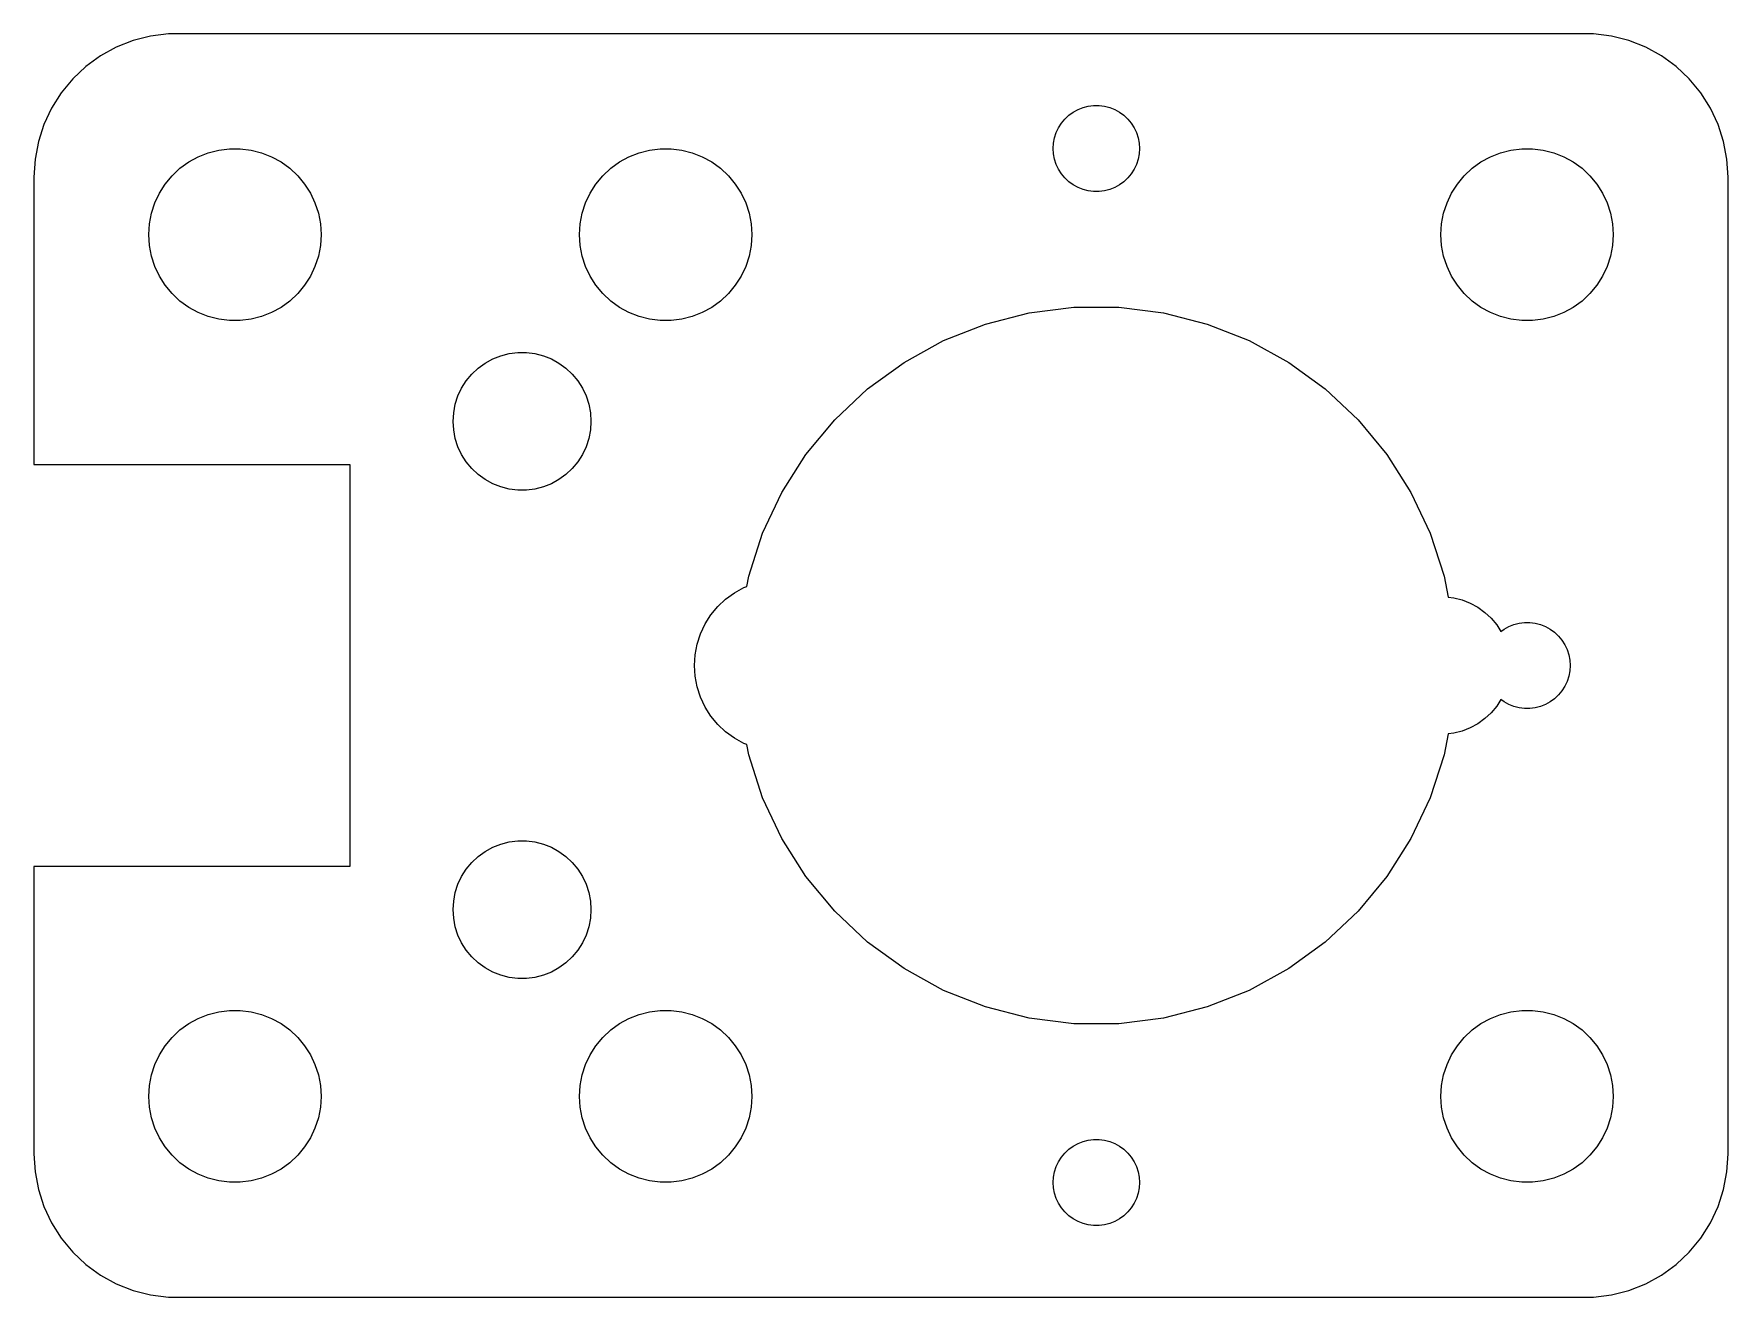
# Model space of a CAD drawing. Header units: metres. Extents: x -37 to 22, y -22 to 22.
import ezdxf

# ---------------------------------------------------------------- set-up
doc = ezdxf.new("R2010")
doc.units = ezdxf.units.M

msp = doc.modelspace()

# ---------------------------------------------------------------- linework, layer by layer
for p, q in [((-32.9369, 21.9114), (-33.5451, 21.7553)), ((-32.3139, 21.9901), (-32.9369, 21.9114)), ((17.3139, 21.9901), (-32.3139, 21.9901)), ((17.9369, 21.9114), (17.3139, 21.9901)), ((18.5451, 21.7553), (17.9369, 21.9114)), ((-34.1289, 21.5241), (-34.6791, 21.2216)), ((-33.5451, 21.7553), (-34.1289, 21.5241)), ((19.1289, 21.5241), (18.5451, 21.7553)), ((19.6791, 21.2216), (19.1289, 21.5241)), ((-35.1871, 20.8526), (-35.6448, 20.4227)), ((-34.6791, 21.2216), (-35.1871, 20.8526)), ((20.1871, 20.8526), (19.6791, 21.2216)), ((20.6448, 20.4227), (20.1871, 20.8526)), ((-35.6448, 20.4227), (-36.0451, 19.9389)), ((21.0451, 19.9389), (20.6448, 20.4227)), ((-36.0451, 19.9389), (-36.3815, 19.4088)), ((-0.463516, 19.4266), (-0.281067, 19.4734)), ((-0.281067, 19.4734), (-0.094177, 19.497)), ((-0.094177, 19.497), (0.094177, 19.497)), ((0.094177, 19.497), (0.281067, 19.4734)), ((0.281067, 19.4734), (0.463516, 19.4266)), ((21.3815, 19.4088), (21.0451, 19.9389)), ((-36.3815, 19.4088), (-36.6489, 18.8406)), ((-1.31445, 18.7226), (-1.21352, 18.8817)), ((-1.21352, 18.8817), (-1.09344, 19.0268)), ((-1.09344, 19.0268), (-0.956131, 19.1558)), ((-0.956131, 19.1558), (-0.803726, 19.2665)), ((-0.803726, 19.2665), (-0.638657, 19.3572)), ((-0.638657, 19.3572), (-0.463516, 19.4266)), ((0.463516, 19.4266), (0.638657, 19.3572)), ((0.638657, 19.3572), (0.803726, 19.2665)), ((0.803726, 19.2665), (0.956131, 19.1558)), ((0.956131, 19.1558), (1.09344, 19.0268)), ((1.09344, 19.0268), (1.21352, 18.8817)), ((1.21352, 18.8817), (1.31445, 18.7226)), ((21.6489, 18.8406), (21.3815, 19.4088)), ((-36.6489, 18.8406), (-36.8429, 18.2434)), ((-1.48816, 18.188), (-1.45287, 18.373)), ((-1.45287, 18.373), (-1.39465, 18.5522)), ((-1.39465, 18.5522), (-1.31445, 18.7226)), ((1.31445, 18.7226), (1.39465, 18.5522)), ((1.39465, 18.5522), (1.45287, 18.373)), ((1.45287, 18.373), (1.48816, 18.188)), ((21.8429, 18.2434), (21.6489, 18.8406)), ((-36.8429, 18.2434), (-36.9606, 17.6267)), ((-31.6075, 17.533), (-31.2773, 17.7145)), ((-31.2773, 17.7145), (-30.927, 17.8532)), ((-30.927, 17.8532), (-30.5621, 17.9469)), ((-30.5621, 17.9469), (-30.1884, 17.9941)), ((-30.1884, 17.9941), (-29.8116, 17.9941)), ((-29.8116, 17.9941), (-29.4379, 17.9469)), ((-29.4379, 17.9469), (-29.0729, 17.8532)), ((-29.0729, 17.8532), (-28.7227, 17.7145)), ((-28.7227, 17.7145), (-28.3925, 17.533)), ((-16.6075, 17.533), (-16.2773, 17.7145)), ((-16.2773, 17.7145), (-15.927, 17.8532)), ((-15.927, 17.8532), (-15.5621, 17.9469)), ((-15.5621, 17.9469), (-15.1884, 17.9941)), ((-15.1884, 17.9941), (-14.8116, 17.9941)), ((-14.8116, 17.9941), (-14.4379, 17.9469)), ((-14.4379, 17.9469), (-14.0729, 17.8532)), ((-14.0729, 17.8532), (-13.7227, 17.7145)), ((-13.7227, 17.7145), (-13.3925, 17.533)), ((-1.5, 18), (-1.48816, 18.188)), ((-1.48816, 17.812), (-1.5, 18)), ((-1.45287, 17.627), (-1.48816, 17.812)), ((1.48816, 17.812), (1.45287, 17.627)), ((1.48816, 18.188), (1.5, 18)), ((1.5, 18), (1.48816, 17.812)), ((13.3925, 17.533), (13.7227, 17.7145)), ((13.7227, 17.7145), (14.0729, 17.8532)), ((14.0729, 17.8532), (14.4379, 17.9469)), ((14.4379, 17.9469), (14.8116, 17.9941)), ((14.8116, 17.9941), (15.1884, 17.9941)), ((15.1884, 17.9941), (15.5621, 17.9469)), ((15.5621, 17.9469), (15.927, 17.8532)), ((15.927, 17.8532), (16.2773, 17.7145)), ((16.2773, 17.7145), (16.6075, 17.533)), ((21.9606, 17.6267), (21.8429, 18.2434)), ((-36.9606, 17.6267), (-37, 17)), ((-32.1869, 17.0536), (-31.9123, 17.3115)), ((-31.9123, 17.3115), (-31.6075, 17.533)), ((-28.3925, 17.533), (-28.0877, 17.3115)), ((-28.0877, 17.3115), (-27.8131, 17.0536)), ((-17.1869, 17.0536), (-16.9123, 17.3115)), ((-16.9123, 17.3115), (-16.6075, 17.533)), ((-13.3925, 17.533), (-13.0877, 17.3115)), ((-13.0877, 17.3115), (-12.8131, 17.0536)), ((-1.39465, 17.4478), (-1.45287, 17.627)), ((-1.31445, 17.2774), (-1.39465, 17.4478)), ((-1.21352, 17.1183), (-1.31445, 17.2774)), ((-1.09344, 16.9732), (-1.21352, 17.1183)), ((1.21352, 17.1183), (1.09344, 16.9732)), ((1.31445, 17.2774), (1.21352, 17.1183)), ((1.39465, 17.4478), (1.31445, 17.2774)), ((1.45287, 17.627), (1.39465, 17.4478)), ((12.8131, 17.0536), (13.0877, 17.3115)), ((13.0877, 17.3115), (13.3925, 17.533)), ((16.6075, 17.533), (16.9123, 17.3115)), ((16.9123, 17.3115), (17.1869, 17.0536)), ((22, 17), (21.9606, 17.6267)), ((-37, 17), (-37, 7)), ((-32.6289, 16.4453), (-32.427, 16.7634)), ((-32.427, 16.7634), (-32.1869, 17.0536)), ((-27.8131, 17.0536), (-27.5729, 16.7634)), ((-27.5729, 16.7634), (-27.3711, 16.4453)), ((-17.6289, 16.4453), (-17.427, 16.7634)), ((-17.427, 16.7634), (-17.1869, 17.0536)), ((-12.8131, 17.0536), (-12.5729, 16.7634)), ((-12.5729, 16.7634), (-12.3711, 16.4453)), ((-0.956131, 16.8442), (-1.09344, 16.9732)), ((-0.803726, 16.7335), (-0.956131, 16.8442)), ((-0.638657, 16.6427), (-0.803726, 16.7335)), ((-0.463516, 16.5734), (-0.638657, 16.6427)), ((-0.281067, 16.5266), (-0.463516, 16.5734)), ((-0.094177, 16.503), (-0.281067, 16.5266)), ((0.281067, 16.5266), (0.094177, 16.503)), ((0.463516, 16.5734), (0.281067, 16.5266)), ((0.638657, 16.6427), (0.463516, 16.5734)), ((0.803726, 16.7335), (0.638657, 16.6427)), ((0.956131, 16.8442), (0.803726, 16.7335)), ((1.09344, 16.9732), (0.956131, 16.8442)), ((12.3711, 16.4453), (12.5729, 16.7634)), ((12.5729, 16.7634), (12.8131, 17.0536)), ((17.1869, 17.0536), (17.427, 16.7634)), ((17.427, 16.7634), (17.6289, 16.4453)), ((22, -17), (22, 17)), ((-32.9057, 15.7461), (-32.7893, 16.1044)), ((-32.7893, 16.1044), (-32.6289, 16.4453)), ((-27.3711, 16.4453), (-27.2107, 16.1044)), ((-27.2107, 16.1044), (-27.0942, 15.7461)), ((-17.9057, 15.7461), (-17.7893, 16.1044)), ((-17.7893, 16.1044), (-17.6289, 16.4453)), ((-12.3711, 16.4453), (-12.2107, 16.1044)), ((-12.2107, 16.1044), (-12.0942, 15.7461)), ((0.094177, 16.503), (-0.094177, 16.503)), ((12.0942, 15.7461), (12.2107, 16.1044)), ((12.2107, 16.1044), (12.3711, 16.4453)), ((17.6289, 16.4453), (17.7893, 16.1044)), ((17.7893, 16.1044), (17.9057, 15.7461)), ((-33, 15), (-32.9763, 15.376)), ((-32.9763, 15.376), (-32.9057, 15.7461)), ((-27.0942, 15.7461), (-27.0237, 15.376)), ((-27.0237, 15.376), (-27, 15)), ((-18, 15), (-17.9763, 15.376)), ((-17.9763, 15.376), (-17.9057, 15.7461)), ((-12.0942, 15.7461), (-12.0237, 15.376)), ((-12.0237, 15.376), (-12, 15)), ((12, 15), (12.0237, 15.376)), ((12.0237, 15.376), (12.0942, 15.7461)), ((17.9057, 15.7461), (17.9763, 15.376)), ((17.9763, 15.376), (18, 15)), ((-32.9763, 14.624), (-33, 15)), ((-27, 15), (-27.0237, 14.624)), ((-17.9763, 14.624), (-18, 15)), ((-12, 15), (-12.0237, 14.624)), ((12.0237, 14.624), (12, 15)), ((18, 15), (17.9763, 14.624)), ((-32.9057, 14.2539), (-32.9763, 14.624)), ((-32.7893, 13.8956), (-32.9057, 14.2539)), ((-27.0942, 14.2539), (-27.2107, 13.8956)), ((-27.0237, 14.624), (-27.0942, 14.2539)), ((-17.9057, 14.2539), (-17.9763, 14.624)), ((-17.7893, 13.8956), (-17.9057, 14.2539)), ((-12.0942, 14.2539), (-12.2107, 13.8956)), ((-12.0237, 14.624), (-12.0942, 14.2539)), ((12.0942, 14.2539), (12.0237, 14.624)), ((12.2107, 13.8956), (12.0942, 14.2539)), ((17.9057, 14.2539), (17.7893, 13.8956)), ((17.9763, 14.624), (17.9057, 14.2539)), ((-32.6289, 13.5547), (-32.7893, 13.8956)), ((-27.2107, 13.8956), (-27.3711, 13.5547)), ((-17.6289, 13.5547), (-17.7893, 13.8956)), ((-12.2107, 13.8956), (-12.3711, 13.5547)), ((12.3711, 13.5547), (12.2107, 13.8956)), ((17.7893, 13.8956), (17.6289, 13.5547)), ((-32.427, 13.2366), (-32.6289, 13.5547)), ((-32.1869, 12.9464), (-32.427, 13.2366)), ((-27.5729, 13.2366), (-27.8131, 12.9464)), ((-27.3711, 13.5547), (-27.5729, 13.2366)), ((-17.427, 13.2366), (-17.6289, 13.5547)), ((-17.1869, 12.9464), (-17.427, 13.2366)), ((-12.5729, 13.2366), (-12.8131, 12.9464)), ((-12.3711, 13.5547), (-12.5729, 13.2366)), ((12.5729, 13.2366), (12.3711, 13.5547)), ((12.8131, 12.9464), (12.5729, 13.2366)), ((17.427, 13.2366), (17.1869, 12.9464)), ((17.6289, 13.5547), (17.427, 13.2366)), ((-31.9123, 12.6884), (-32.1869, 12.9464)), ((-31.6075, 12.467), (-31.9123, 12.6884)), ((-31.2773, 12.2855), (-31.6075, 12.467)), ((-28.3925, 12.467), (-28.7227, 12.2855)), ((-28.0877, 12.6884), (-28.3925, 12.467)), ((-27.8131, 12.9464), (-28.0877, 12.6884)), ((-16.9123, 12.6884), (-17.1869, 12.9464)), ((-16.6075, 12.467), (-16.9123, 12.6884)), ((-16.2773, 12.2855), (-16.6075, 12.467)), ((-13.3925, 12.467), (-13.7227, 12.2855)), ((-13.0877, 12.6884), (-13.3925, 12.467)), ((-12.8131, 12.9464), (-13.0877, 12.6884)), ((-2.34225, 12.2786), (-0.784866, 12.4753)), ((-0.784866, 12.4753), (0.784866, 12.4753)), ((0.784866, 12.4753), (2.34225, 12.2786)), ((13.0877, 12.6884), (12.8131, 12.9464)), ((13.3925, 12.467), (13.0877, 12.6884)), ((13.7227, 12.2855), (13.3925, 12.467)), ((16.6075, 12.467), (16.2773, 12.2855)), ((16.9123, 12.6884), (16.6075, 12.467)), ((17.1869, 12.9464), (16.9123, 12.6884)), ((-30.927, 12.1468), (-31.2773, 12.2855)), ((-30.5621, 12.0531), (-30.927, 12.1468)), ((-30.1884, 12.0059), (-30.5621, 12.0531)), ((-29.8116, 12.0059), (-30.1884, 12.0059)), ((-29.4379, 12.0531), (-29.8116, 12.0059)), ((-29.0729, 12.1468), (-29.4379, 12.0531)), ((-28.7227, 12.2855), (-29.0729, 12.1468)), ((-15.927, 12.1468), (-16.2773, 12.2855)), ((-15.5621, 12.0531), (-15.927, 12.1468)), ((-15.1884, 12.0059), (-15.5621, 12.0531)), ((-14.8116, 12.0059), (-15.1884, 12.0059)), ((-14.4379, 12.0531), (-14.8116, 12.0059)), ((-14.0729, 12.1468), (-14.4379, 12.0531)), ((-13.7227, 12.2855), (-14.0729, 12.1468)), ((-5.32224, 11.3103), (-3.8627, 11.8882)), ((-3.8627, 11.8882), (-2.34225, 12.2786)), ((2.34225, 12.2786), (3.8627, 11.8882)), ((3.8627, 11.8882), (5.32224, 11.3103)), ((14.0729, 12.1468), (13.7227, 12.2855)), ((14.4379, 12.0531), (14.0729, 12.1468)), ((14.8116, 12.0059), (14.4379, 12.0531)), ((15.1884, 12.0059), (14.8116, 12.0059)), ((15.5621, 12.0531), (15.1884, 12.0059)), ((15.927, 12.1468), (15.5621, 12.0531)), ((16.2773, 12.2855), (15.927, 12.1468)), ((-6.69783, 10.5541), (-5.32224, 11.3103)), ((5.32224, 11.3103), (6.69783, 10.5541)), ((-21.286, 10.5264), (-21.0219, 10.6716)), ((-21.0219, 10.6716), (-20.7416, 10.7825)), ((-20.7416, 10.7825), (-20.4497, 10.8575)), ((-20.4497, 10.8575), (-20.1507, 10.8953)), ((-20.1507, 10.8953), (-19.8493, 10.8953)), ((-19.8493, 10.8953), (-19.5503, 10.8575)), ((-19.5503, 10.8575), (-19.2583, 10.7825)), ((-19.2583, 10.7825), (-18.9781, 10.6716)), ((-18.9781, 10.6716), (-18.714, 10.5264)), ((-21.9416, 9.91068), (-21.7495, 10.1429)), ((-21.7495, 10.1429), (-21.5298, 10.3492)), ((-21.5298, 10.3492), (-21.286, 10.5264)), ((-18.714, 10.5264), (-18.4702, 10.3492)), ((-18.4702, 10.3492), (-18.2505, 10.1429)), ((-18.2505, 10.1429), (-18.0583, 9.91068)), ((-7.96779, 9.63141), (-6.69783, 10.5541)), ((6.69783, 10.5541), (7.96779, 9.63141)), ((-22.2315, 9.38348), (-22.1031, 9.6562)), ((-22.1031, 9.6562), (-21.9416, 9.91068)), ((-18.0583, 9.91068), (-17.8969, 9.6562)), ((-17.8969, 9.6562), (-17.7685, 9.38348)), ((-9.11211, 8.55682), (-7.96779, 9.63141)), ((7.96779, 9.63141), (9.11211, 8.55682)), ((-22.3811, 8.8008), (-22.3246, 9.09685)), ((-22.3246, 9.09685), (-22.2315, 9.38348)), ((-17.7685, 9.38348), (-17.6754, 9.09685)), ((-17.6754, 9.09685), (-17.6189, 8.8008)), ((-22.4, 8.5), (-22.3811, 8.8008)), ((-22.3811, 8.19919), (-22.4, 8.5)), ((-17.6189, 8.8008), (-17.6, 8.5)), ((-17.6, 8.5), (-17.6189, 8.19919)), ((-10.1127, 7.34731), (-9.11211, 8.55682)), ((9.11211, 8.55682), (10.1127, 7.34731)), ((-22.3246, 7.90314), (-22.3811, 8.19919)), ((-22.2315, 7.6165), (-22.3246, 7.90314)), ((-17.6754, 7.90314), (-17.7685, 7.6165)), ((-17.6189, 8.19919), (-17.6754, 7.90314)), ((-22.1031, 7.34378), (-22.2315, 7.6165)), ((-21.9416, 7.08931), (-22.1031, 7.34378)), ((-21.7495, 6.85709), (-21.9416, 7.08931)), ((-18.0583, 7.08931), (-18.2505, 6.85709)), ((-17.8969, 7.34378), (-18.0583, 7.08931)), ((-17.7685, 7.6165), (-17.8969, 7.34378)), ((-10.9538, 6.02191), (-10.1127, 7.34731)), ((10.1127, 7.34731), (10.9538, 6.02191)), ((-37, 7), (-26, 7)), ((-26, 7), (-26, -7)), ((-21.5298, 6.65076), (-21.7495, 6.85709)), ((-21.286, 6.4736), (-21.5298, 6.65076)), ((-18.4702, 6.65076), (-18.714, 6.4736)), ((-18.2505, 6.85709), (-18.4702, 6.65076)), ((-21.0219, 6.32841), (-21.286, 6.4736)), ((-20.7416, 6.21745), (-21.0219, 6.32841)), ((-20.4497, 6.1425), (-20.7416, 6.21745)), ((-20.1507, 6.10472), (-20.4497, 6.1425)), ((-19.8493, 6.10472), (-20.1507, 6.10472)), ((-19.5503, 6.1425), (-19.8493, 6.10472)), ((-19.2583, 6.21745), (-19.5503, 6.1425)), ((-18.9781, 6.32841), (-19.2583, 6.21745)), ((-18.714, 6.4736), (-18.9781, 6.32841)), ((-11.6222, 4.60155), (-10.9538, 6.02191)), ((10.9538, 6.02191), (11.6222, 4.60155)), ((-12.1073, 3.10861), (-11.6222, 4.60155)), ((11.6222, 4.60155), (12.1073, 3.10861)), ((-12.1747, 2.7551), (-12.1073, 3.10861)), ((12.1073, 3.10861), (12.2457, 2.38326)), ((-12.9123, 2.31154), (-12.6075, 2.53297)), ((-12.6075, 2.53297), (-12.2773, 2.71448)), ((-12.2773, 2.71448), (-12.1747, 2.7551)), ((12.2457, 2.38326), (12.4497, 2.35748)), ((-13.427, 1.76335), (-13.1869, 2.05363)), ((-13.1869, 2.05363), (-12.9123, 2.31154)), ((12.4497, 2.35748), (12.7416, 2.28253)), ((12.7416, 2.28253), (13.0219, 2.17157)), ((13.0219, 2.17157), (13.286, 2.02638)), ((13.286, 2.02638), (13.5298, 1.84923)), ((13.5298, 1.84923), (13.7495, 1.6429)), ((-13.7893, 1.10437), (-13.6289, 1.44525)), ((-13.6289, 1.44525), (-13.427, 1.76335)), ((13.7495, 1.6429), (13.9416, 1.41068)), ((13.9416, 1.41068), (14.0846, 1.18538)), ((14.0846, 1.18538), (14.1963, 1.26648)), ((14.1963, 1.26648), (14.3613, 1.35724)), ((14.3613, 1.35724), (14.5365, 1.42657)), ((14.5365, 1.42657), (14.7189, 1.47342)), ((14.7189, 1.47342), (14.9058, 1.49704)), ((14.9058, 1.49704), (15.0942, 1.49704)), ((15.0942, 1.49704), (15.2811, 1.47342)), ((15.2811, 1.47342), (15.4635, 1.42657)), ((15.4635, 1.42657), (15.6387, 1.35724)), ((15.6387, 1.35724), (15.8037, 1.26648)), ((15.8037, 1.26648), (15.9561, 1.15576)), ((-13.9763, 0.375992), (-13.9057, 0.746063)), ((-13.9057, 0.746063), (-13.7893, 1.10437)), ((15.9561, 1.15576), (16.0934, 1.02681)), ((16.0934, 1.02681), (16.2135, 0.881668)), ((16.2135, 0.881668), (16.3145, 0.722626)), ((16.3145, 0.722626), (16.3947, 0.552185)), ((-14, 0), (-13.9763, 0.375992)), ((-13.9763, -0.375992), (-14, 0)), ((16.3947, 0.552185), (16.4529, 0.373032)), ((16.4529, 0.373032), (16.4882, 0.187988)), ((16.4882, 0.187988), (16.5, 0)), ((16.5, 0), (16.4882, -0.187988)), ((-13.9057, -0.746063), (-13.9763, -0.375992)), ((16.3947, -0.552185), (16.3145, -0.722626)), ((16.4529, -0.373032), (16.3947, -0.552185)), ((16.4882, -0.187988), (16.4529, -0.373032)), ((-13.7893, -1.10437), (-13.9057, -0.746063)), ((-13.6289, -1.44525), (-13.7893, -1.10437)), ((15.9561, -1.15576), (15.8037, -1.26648)), ((16.0934, -1.02681), (15.9561, -1.15576)), ((16.2135, -0.881668), (16.0934, -1.02681)), ((16.3145, -0.722626), (16.2135, -0.881668)), ((-13.427, -1.76335), (-13.6289, -1.44525)), ((-13.1869, -2.05363), (-13.427, -1.76335)), ((13.7495, -1.6429), (13.5298, -1.84923)), ((13.9416, -1.41068), (13.7495, -1.6429)), ((14.0846, -1.18538), (13.9416, -1.41068)), ((14.1963, -1.26648), (14.0846, -1.18538)), ((14.3613, -1.35724), (14.1963, -1.26648)), ((14.5365, -1.42657), (14.3613, -1.35724)), ((14.7189, -1.47342), (14.5365, -1.42657)), ((14.9058, -1.49704), (14.7189, -1.47342)), ((15.0942, -1.49704), (14.9058, -1.49704)), ((15.2811, -1.47342), (15.0942, -1.49704)), ((15.4635, -1.42657), (15.2811, -1.47342)), ((15.6387, -1.35724), (15.4635, -1.42657)), ((15.8037, -1.26648), (15.6387, -1.35724)), ((-12.9123, -2.31154), (-13.1869, -2.05363)), ((-12.6075, -2.53297), (-12.9123, -2.31154)), ((12.4497, -2.35748), (12.2457, -2.38326)), ((12.7416, -2.28253), (12.4497, -2.35748)), ((13.0219, -2.17157), (12.7416, -2.28253)), ((13.286, -2.02638), (13.0219, -2.17157)), ((13.5298, -1.84923), (13.286, -2.02638)), ((-12.2773, -2.71448), (-12.6075, -2.53297)), ((-12.1747, -2.7551), (-12.2773, -2.71448)), ((-12.1073, -3.10861), (-12.1747, -2.7551)), ((12.2457, -2.38326), (12.1073, -3.10861)), ((-11.6222, -4.60155), (-12.1073, -3.10861)), ((12.1073, -3.10861), (11.6222, -4.60155)), ((-10.9538, -6.02191), (-11.6222, -4.60155)), ((11.6222, -4.60155), (10.9538, -6.02191)), ((-21.5298, -6.65076), (-21.286, -6.4736)), ((-21.286, -6.4736), (-21.0219, -6.32841)), ((-21.0219, -6.32841), (-20.7416, -6.21745)), ((-20.7416, -6.21745), (-20.4497, -6.1425)), ((-20.4497, -6.1425), (-20.1507, -6.10472)), ((-20.1507, -6.10472), (-19.8493, -6.10472)), ((-19.8493, -6.10472), (-19.5503, -6.1425)), ((-19.5503, -6.1425), (-19.2583, -6.21745)), ((-19.2583, -6.21745), (-18.9781, -6.32841)), ((-18.9781, -6.32841), (-18.714, -6.4736)), ((-18.714, -6.4736), (-18.4702, -6.65076)), ((-10.1127, -7.34731), (-10.9538, -6.02191)), ((10.9538, -6.02191), (10.1127, -7.34731)), ((-26, -7), (-37, -7)), ((-37, -7), (-37, -17)), ((-21.9416, -7.08931), (-21.7495, -6.85709)), ((-21.7495, -6.85709), (-21.5298, -6.65076)), ((-18.4702, -6.65076), (-18.2505, -6.85709)), ((-18.2505, -6.85709), (-18.0583, -7.08931)), ((-22.3246, -7.90314), (-22.2315, -7.6165)), ((-22.2315, -7.6165), (-22.1031, -7.34378)), ((-22.1031, -7.34378), (-21.9416, -7.08931)), ((-18.0583, -7.08931), (-17.8969, -7.34378)), ((-17.8969, -7.34378), (-17.7685, -7.6165)), ((-17.7685, -7.6165), (-17.6754, -7.90314)), ((-9.11211, -8.55682), (-10.1127, -7.34731)), ((10.1127, -7.34731), (9.11211, -8.55682)), ((-22.4, -8.5), (-22.3811, -8.19919)), ((-22.3811, -8.19919), (-22.3246, -7.90314)), ((-17.6754, -7.90314), (-17.6189, -8.19919)), ((-17.6189, -8.19919), (-17.6, -8.5)), ((-22.3811, -8.8008), (-22.4, -8.5)), ((-22.3246, -9.09685), (-22.3811, -8.8008)), ((-17.6189, -8.8008), (-17.6754, -9.09685)), ((-17.6, -8.5), (-17.6189, -8.8008)), ((-7.96779, -9.63141), (-9.11211, -8.55682)), ((9.11211, -8.55682), (7.96779, -9.63141)), ((-22.2315, -9.38348), (-22.3246, -9.09685)), ((-22.1031, -9.6562), (-22.2315, -9.38348)), ((-17.7685, -9.38348), (-17.8969, -9.6562)), ((-17.6754, -9.09685), (-17.7685, -9.38348)), ((-21.9416, -9.91068), (-22.1031, -9.6562)), ((-21.7495, -10.1429), (-21.9416, -9.91068)), ((-18.0583, -9.91068), (-18.2505, -10.1429)), ((-17.8969, -9.6562), (-18.0583, -9.91068)), ((-6.69783, -10.5541), (-7.96779, -9.63141)), ((7.96779, -9.63141), (6.69783, -10.5541)), ((-21.5298, -10.3492), (-21.7495, -10.1429)), ((-21.286, -10.5264), (-21.5298, -10.3492)), ((-21.0219, -10.6716), (-21.286, -10.5264)), ((-18.714, -10.5264), (-18.9781, -10.6716)), ((-18.4702, -10.3492), (-18.714, -10.5264)), ((-18.2505, -10.1429), (-18.4702, -10.3492)), ((-5.32224, -11.3103), (-6.69783, -10.5541)), ((6.69783, -10.5541), (5.32224, -11.3103)), ((-20.7416, -10.7825), (-21.0219, -10.6716)), ((-20.4497, -10.8575), (-20.7416, -10.7825)), ((-20.1507, -10.8953), (-20.4497, -10.8575)), ((-19.8493, -10.8953), (-20.1507, -10.8953)), ((-19.5503, -10.8575), (-19.8493, -10.8953)), ((-19.2583, -10.7825), (-19.5503, -10.8575)), ((-18.9781, -10.6716), (-19.2583, -10.7825)), ((-3.8627, -11.8882), (-5.32224, -11.3103)), ((5.32224, -11.3103), (3.8627, -11.8882)), ((-31.6075, -12.467), (-31.2773, -12.2855)), ((-31.2773, -12.2855), (-30.927, -12.1468)), ((-30.927, -12.1468), (-30.5621, -12.0531)), ((-30.5621, -12.0531), (-30.1884, -12.0059)), ((-30.1884, -12.0059), (-29.8116, -12.0059)), ((-29.8116, -12.0059), (-29.4379, -12.0531)), ((-29.4379, -12.0531), (-29.0729, -12.1468)), ((-29.0729, -12.1468), (-28.7227, -12.2855)), ((-28.7227, -12.2855), (-28.3925, -12.467)), ((-16.6075, -12.467), (-16.2773, -12.2855)), ((-16.2773, -12.2855), (-15.927, -12.1468)), ((-15.927, -12.1468), (-15.5621, -12.0531)), ((-15.5621, -12.0531), (-15.1884, -12.0059)), ((-15.1884, -12.0059), (-14.8116, -12.0059)), ((-14.8116, -12.0059), (-14.4379, -12.0531)), ((-14.4379, -12.0531), (-14.0729, -12.1468)), ((-14.0729, -12.1468), (-13.7227, -12.2855)), ((-13.7227, -12.2855), (-13.3925, -12.467)), ((-2.34225, -12.2786), (-3.8627, -11.8882)), ((-0.784866, -12.4753), (-2.34225, -12.2786)), ((2.34225, -12.2786), (0.784866, -12.4753)), ((3.8627, -11.8882), (2.34225, -12.2786)), ((13.3925, -12.467), (13.7227, -12.2855)), ((13.7227, -12.2855), (14.0729, -12.1468)), ((14.0729, -12.1468), (14.4379, -12.0531)), ((14.4379, -12.0531), (14.8116, -12.0059)), ((14.8116, -12.0059), (15.1884, -12.0059)), ((15.1884, -12.0059), (15.5621, -12.0531)), ((15.5621, -12.0531), (15.927, -12.1468)), ((15.927, -12.1468), (16.2773, -12.2855)), ((16.2773, -12.2855), (16.6075, -12.467)), ((-32.427, -13.2366), (-32.1869, -12.9464)), ((-32.1869, -12.9464), (-31.9123, -12.6884)), ((-31.9123, -12.6884), (-31.6075, -12.467)), ((-28.3925, -12.467), (-28.0877, -12.6884)), ((-28.0877, -12.6884), (-27.8131, -12.9464)), ((-27.8131, -12.9464), (-27.5729, -13.2366)), ((-17.427, -13.2366), (-17.1869, -12.9464)), ((-17.1869, -12.9464), (-16.9123, -12.6884)), ((-16.9123, -12.6884), (-16.6075, -12.467)), ((-13.3925, -12.467), (-13.0877, -12.6884)), ((-13.0877, -12.6884), (-12.8131, -12.9464)), ((-12.8131, -12.9464), (-12.5729, -13.2366)), ((0.784866, -12.4753), (-0.784866, -12.4753)), ((12.5729, -13.2366), (12.8131, -12.9464)), ((12.8131, -12.9464), (13.0877, -12.6884)), ((13.0877, -12.6884), (13.3925, -12.467)), ((16.6075, -12.467), (16.9123, -12.6884)), ((16.9123, -12.6884), (17.1869, -12.9464)), ((17.1869, -12.9464), (17.427, -13.2366)), ((-32.7893, -13.8956), (-32.6289, -13.5547)), ((-32.6289, -13.5547), (-32.427, -13.2366)), ((-27.5729, -13.2366), (-27.3711, -13.5547)), ((-27.3711, -13.5547), (-27.2107, -13.8956)), ((-17.7893, -13.8956), (-17.6289, -13.5547)), ((-17.6289, -13.5547), (-17.427, -13.2366)), ((-12.5729, -13.2366), (-12.3711, -13.5547)), ((-12.3711, -13.5547), (-12.2107, -13.8956)), ((12.2107, -13.8956), (12.3711, -13.5547)), ((12.3711, -13.5547), (12.5729, -13.2366)), ((17.427, -13.2366), (17.6289, -13.5547)), ((17.6289, -13.5547), (17.7893, -13.8956)), ((-32.9057, -14.2539), (-32.7893, -13.8956)), ((-27.2107, -13.8956), (-27.0942, -14.2539)), ((-17.9057, -14.2539), (-17.7893, -13.8956)), ((-12.2107, -13.8956), (-12.0942, -14.2539)), ((12.0942, -14.2539), (12.2107, -13.8956)), ((17.7893, -13.8956), (17.9057, -14.2539)), ((-33, -15), (-32.9763, -14.624)), ((-32.9763, -14.624), (-32.9057, -14.2539)), ((-27.0942, -14.2539), (-27.0237, -14.624)), ((-27.0237, -14.624), (-27, -15)), ((-18, -15), (-17.9763, -14.624)), ((-17.9763, -14.624), (-17.9057, -14.2539)), ((-12.0942, -14.2539), (-12.0237, -14.624)), ((-12.0237, -14.624), (-12, -15)), ((12, -15), (12.0237, -14.624)), ((12.0237, -14.624), (12.0942, -14.2539)), ((17.9057, -14.2539), (17.9763, -14.624)), ((17.9763, -14.624), (18, -15)), ((-32.9763, -15.376), (-33, -15)), ((-27, -15), (-27.0237, -15.376)), ((-17.9763, -15.376), (-18, -15)), ((-12, -15), (-12.0237, -15.376)), ((12.0237, -15.376), (12, -15)), ((18, -15), (17.9763, -15.376)), ((-32.9057, -15.7461), (-32.9763, -15.376)), ((-32.7893, -16.1044), (-32.9057, -15.7461)), ((-27.0942, -15.7461), (-27.2107, -16.1044)), ((-27.0237, -15.376), (-27.0942, -15.7461)), ((-17.9057, -15.7461), (-17.9763, -15.376)), ((-17.7893, -16.1044), (-17.9057, -15.7461)), ((-12.0942, -15.7461), (-12.2107, -16.1044)), ((-12.0237, -15.376), (-12.0942, -15.7461)), ((12.0942, -15.7461), (12.0237, -15.376)), ((12.2107, -16.1044), (12.0942, -15.7461)), ((17.9057, -15.7461), (17.7893, -16.1044)), ((17.9763, -15.376), (17.9057, -15.7461)), ((-32.6289, -16.4453), (-32.7893, -16.1044)), ((-32.427, -16.7634), (-32.6289, -16.4453)), ((-27.3711, -16.4453), (-27.5729, -16.7634)), ((-27.2107, -16.1044), (-27.3711, -16.4453)), ((-17.6289, -16.4453), (-17.7893, -16.1044)), ((-17.427, -16.7634), (-17.6289, -16.4453)), ((-12.3711, -16.4453), (-12.5729, -16.7634)), ((-12.2107, -16.1044), (-12.3711, -16.4453)), ((-0.281067, -16.5266), (-0.094177, -16.503)), ((-0.094177, -16.503), (0.094177, -16.503)), ((0.094177, -16.503), (0.281067, -16.5266)), ((12.3711, -16.4453), (12.2107, -16.1044)), ((12.5729, -16.7634), (12.3711, -16.4453)), ((17.6289, -16.4453), (17.427, -16.7634)), ((17.7893, -16.1044), (17.6289, -16.4453)), ((-37, -17), (-36.9606, -17.6267)), ((-32.1869, -17.0536), (-32.427, -16.7634)), ((-31.9123, -17.3115), (-32.1869, -17.0536)), ((-27.8131, -17.0536), (-28.0877, -17.3115)), ((-27.5729, -16.7634), (-27.8131, -17.0536)), ((-17.1869, -17.0536), (-17.427, -16.7634)), ((-16.9123, -17.3115), (-17.1869, -17.0536)), ((-12.8131, -17.0536), (-13.0877, -17.3115)), ((-12.5729, -16.7634), (-12.8131, -17.0536)), ((-1.21352, -17.1183), (-1.09344, -16.9732)), ((-1.09344, -16.9732), (-0.956131, -16.8442)), ((-0.956131, -16.8442), (-0.803726, -16.7335)), ((-0.803726, -16.7335), (-0.638657, -16.6427)), ((-0.638657, -16.6427), (-0.463516, -16.5734)), ((-0.463516, -16.5734), (-0.281067, -16.5266)), ((0.281067, -16.5266), (0.463516, -16.5734)), ((0.463516, -16.5734), (0.638657, -16.6427)), ((0.638657, -16.6427), (0.803726, -16.7335)), ((0.803726, -16.7335), (0.956131, -16.8442)), ((0.956131, -16.8442), (1.09344, -16.9732)), ((1.09344, -16.9732), (1.21352, -17.1183)), ((12.8131, -17.0536), (12.5729, -16.7634)), ((13.0877, -17.3115), (12.8131, -17.0536)), ((17.1869, -17.0536), (16.9123, -17.3115)), ((17.427, -16.7634), (17.1869, -17.0536)), ((21.9606, -17.6267), (22, -17)), ((-36.9606, -17.6267), (-36.8429, -18.2434)), ((-31.6075, -17.533), (-31.9123, -17.3115)), ((-31.2773, -17.7145), (-31.6075, -17.533)), ((-28.3925, -17.533), (-28.7227, -17.7145)), ((-28.0877, -17.3115), (-28.3925, -17.533)), ((-16.6075, -17.533), (-16.9123, -17.3115)), ((-16.2773, -17.7145), (-16.6075, -17.533)), ((-13.3925, -17.533), (-13.7227, -17.7145)), ((-13.0877, -17.3115), (-13.3925, -17.533)), ((-1.48816, -17.812), (-1.45287, -17.627)), ((-1.45287, -17.627), (-1.39465, -17.4478)), ((-1.39465, -17.4478), (-1.31445, -17.2774)), ((-1.31445, -17.2774), (-1.21352, -17.1183)), ((1.21352, -17.1183), (1.31445, -17.2774)), ((1.31445, -17.2774), (1.39465, -17.4478)), ((1.39465, -17.4478), (1.45287, -17.627)), ((1.45287, -17.627), (1.48816, -17.812)), ((13.3925, -17.533), (13.0877, -17.3115)), ((13.7227, -17.7145), (13.3925, -17.533)), ((16.6075, -17.533), (16.2773, -17.7145)), ((16.9123, -17.3115), (16.6075, -17.533)), ((21.8429, -18.2434), (21.9606, -17.6267)), ((-36.8429, -18.2434), (-36.6489, -18.8406)), ((-30.927, -17.8532), (-31.2773, -17.7145)), ((-30.5621, -17.9469), (-30.927, -17.8532)), ((-30.1884, -17.9941), (-30.5621, -17.9469)), ((-29.8116, -17.9941), (-30.1884, -17.9941)), ((-29.4379, -17.9469), (-29.8116, -17.9941)), ((-29.0729, -17.8532), (-29.4379, -17.9469)), ((-28.7227, -17.7145), (-29.0729, -17.8532)), ((-15.927, -17.8532), (-16.2773, -17.7145)), ((-15.5621, -17.9469), (-15.927, -17.8532)), ((-15.1884, -17.9941), (-15.5621, -17.9469)), ((-14.8116, -17.9941), (-15.1884, -17.9941)), ((-14.4379, -17.9469), (-14.8116, -17.9941)), ((-14.0729, -17.8532), (-14.4379, -17.9469)), ((-13.7227, -17.7145), (-14.0729, -17.8532)), ((-1.5, -18), (-1.48816, -17.812)), ((-1.48816, -18.188), (-1.5, -18)), ((-1.45287, -18.373), (-1.48816, -18.188)), ((1.48816, -18.188), (1.45287, -18.373)), ((1.48816, -17.812), (1.5, -18)), ((1.5, -18), (1.48816, -18.188)), ((14.0729, -17.8532), (13.7227, -17.7145)), ((14.4379, -17.9469), (14.0729, -17.8532)), ((14.8116, -17.9941), (14.4379, -17.9469)), ((15.1884, -17.9941), (14.8116, -17.9941)), ((15.5621, -17.9469), (15.1884, -17.9941)), ((15.927, -17.8532), (15.5621, -17.9469)), ((16.2773, -17.7145), (15.927, -17.8532)), ((21.6489, -18.8406), (21.8429, -18.2434)), ((-36.6489, -18.8406), (-36.3815, -19.4088)), ((-1.39465, -18.5522), (-1.45287, -18.373)), ((-1.31445, -18.7226), (-1.39465, -18.5522)), ((-1.21352, -18.8817), (-1.31445, -18.7226)), ((1.31445, -18.7226), (1.21352, -18.8817)), ((1.39465, -18.5522), (1.31445, -18.7226)), ((1.45287, -18.373), (1.39465, -18.5522)), ((21.3815, -19.4088), (21.6489, -18.8406)), ((-36.3815, -19.4088), (-36.0451, -19.9389)), ((-1.09344, -19.0268), (-1.21352, -18.8817)), ((-0.956131, -19.1558), (-1.09344, -19.0268)), ((-0.803726, -19.2665), (-0.956131, -19.1558)), ((-0.638657, -19.3572), (-0.803726, -19.2665)), ((-0.463516, -19.4266), (-0.638657, -19.3572)), ((-0.281067, -19.4734), (-0.463516, -19.4266)), ((0.463516, -19.4266), (0.281067, -19.4734)), ((0.638657, -19.3572), (0.463516, -19.4266)), ((0.803726, -19.2665), (0.638657, -19.3572)), ((0.956131, -19.1558), (0.803726, -19.2665)), ((1.09344, -19.0268), (0.956131, -19.1558)), ((1.21352, -18.8817), (1.09344, -19.0268)), ((21.0451, -19.9389), (21.3815, -19.4088)), ((-36.0451, -19.9389), (-35.6448, -20.4227)), ((-0.094177, -19.497), (-0.281067, -19.4734)), ((0.094177, -19.497), (-0.094177, -19.497)), ((0.281067, -19.4734), (0.094177, -19.497)), ((20.6448, -20.4227), (21.0451, -19.9389)), ((-35.6448, -20.4227), (-35.1871, -20.8526)), ((20.1871, -20.8526), (20.6448, -20.4227)), ((-35.1871, -20.8526), (-34.6791, -21.2216)), ((-34.6791, -21.2216), (-34.1289, -21.5241)), ((19.1289, -21.5241), (19.6791, -21.2216)), ((19.6791, -21.2216), (20.1871, -20.8526)), ((-34.1289, -21.5241), (-33.5451, -21.7553)), ((-33.5451, -21.7553), (-32.9369, -21.9114)), ((17.9369, -21.9114), (18.5451, -21.7553)), ((18.5451, -21.7553), (19.1289, -21.5241)), ((-32.9369, -21.9114), (-32.3139, -21.9901)), ((-32.3139, -21.9901), (17.3139, -21.9901)), ((17.3139, -21.9901), (17.9369, -21.9114))]:
    msp.add_line(p, q)

doc.saveas('drawing.dxf')
